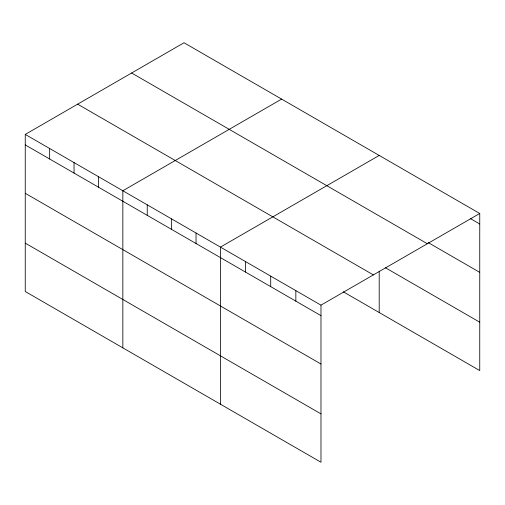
<?xml version="1.0" encoding="UTF-8"?>
<svg xmlns="http://www.w3.org/2000/svg" width="505" height="505" viewBox="0 0 505 505"><rect width="100%" height="100%" fill="white"/><g stroke="black" fill="none" stroke-linecap="round" stroke-linejoin="round"><path stroke-width="0.76" d="M25.25 134.418L320.978 305.153L320.978 462.245L25.25 291.511L25.25 134.418L184.022 42.755L479.75 213.489L479.75 370.582L343.286 291.795M281.613 99.094L122.841 190.764L122.841 347.857M379.204 155.439L220.432 247.103L220.432 404.196M320.978 305.153L479.75 213.489M470.237 218.495L479.75 223.986M428.12 242.552L479.75 272.359M131.628 73.004L427.356 243.738M385.315 267.682L479.75 322.203M77.644 104.169L373.372 274.903M25.25 144.91L320.978 315.65M25.25 193.289L320.978 364.029M25.25 243.132L320.978 413.873M379.204 271.179L379.204 312.532M295.842 290.64L295.842 301.138M270.705 276.128L270.705 286.625M245.569 261.615L245.569 272.113M196.035 233.02L196.035 243.511M171.637 218.93L171.637 229.428M147.239 204.847L147.239 215.338M98.443 176.674L98.443 187.172M74.046 162.591L74.046 173.082M49.648 148.502L49.648 158.999"/></g></svg>
